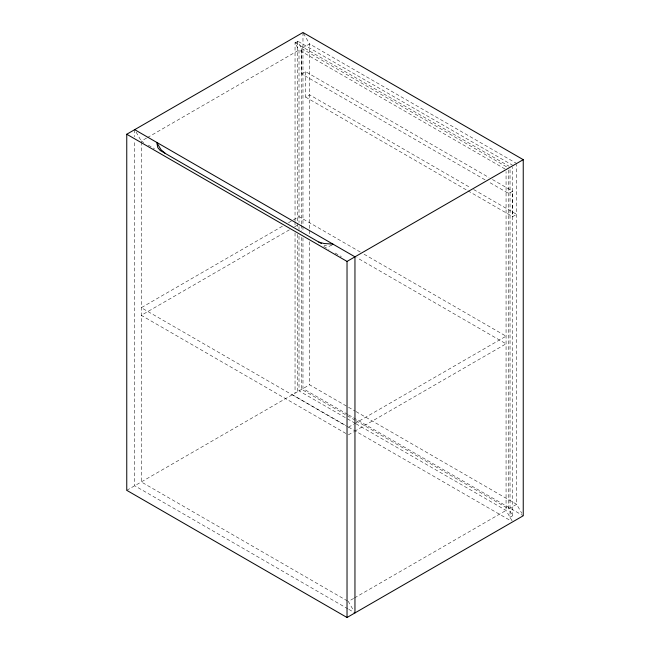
<?xml version="1.0" encoding="UTF-8"?>
<svg xmlns="http://www.w3.org/2000/svg" width="650" height="650" viewBox="0 0 650 650"><rect width="100%" height="100%" fill="white"/><g stroke="black" fill="none" stroke-linecap="round" stroke-linejoin="round"><path stroke-width="0.49" stroke-dasharray="3.25 2.44" d="M485.022 179.822L301.649 73.962L301.649 48.523L297.684 41.657L295.043 43.184L299.008 50.05L299.008 222.495M508.706 170.024L508.706 508.893L512.671 515.759L510.031 517.286L510.031 168.821M512.671 515.759L512.671 167.294M331.939 245.188L328.648 246.496L324.123 245.131M295.043 220.959L295.043 42.672L297.684 41.145L512.671 165.271M146.551 138.068L141.294 141.107L144.804 143.13M147.428 137.564L299.008 50.05L506.066 169.593M301.649 224.006L301.649 48.523L309.579 43.948L516.636 163.491M301.649 73.962L305.614 71.671L488.987 177.539M305.614 71.671L305.614 97.102L309.579 94.819L470.137 187.509M282.36 226.257L141.294 307.702L345.719 425.726M288.494 222.722L299.008 216.645L362.18 253.118M289.372 229.84L141.294 315.331L347.474 434.371M294.629 226.809L297.253 225.29M473.647 189.54L516.636 214.362L512.671 216.645L512.671 191.214L508.706 193.505L488.524 181.854M126.758 490.327L309.579 384.776L355.201 411.117M348.351 427.245L353.608 424.214M354.486 423.702L506.066 336.188L363.058 253.622M348.351 434.874L353.608 431.844M354.486 431.34L506.066 343.826L356.915 257.709M353.608 598.439L348.351 601.477L353.543 610.472M354.486 597.935L506.066 510.421L506.066 171.624M295.043 42.672L509.153 166.286M301.649 48.523L508.706 168.066M492.489 179.562L512.671 191.214M305.614 97.102L467.049 190.304M467.927 190.816L512.671 216.645M148.314 145.161L154.456 148.704M323.781 246.464L329.046 249.502M335.189 253.053L341.331 256.596M356.078 411.621L516.636 504.319L521.828 513.313M347.726 414.432L302.973 388.586L302.973 237.429M348.603 414.936L523.242 515.759M355.168 420.249L301.649 389.35L301.649 237.193M356.046 420.753L508.706 508.893L516.636 504.319L516.636 164.482M355.16 423.296L299.008 390.877L299.008 235.682M356.037 423.8L506.066 510.421L512.671 521.869M292.402 394.696L347.685 426.611M348.562 427.123L510.916 520.853M347.474 600.966L141.294 481.934L141.294 142.123M347.937 608.871L134.688 485.745L134.688 140.822M348.814 609.375L354.957 612.926M303.444 33.321L309.579 43.948L309.579 229.572M136.102 132.112L140.822 140.286M309.579 230.588L309.579 234.65M309.579 241.751L309.579 384.776M302.973 32.5L302.973 225.257M302.973 226.273L302.973 230.328M301.649 225.022L301.649 231.107M299.008 226.549L299.008 229.596M297.684 41.145L297.684 222.227M297.684 223.243L297.684 228.548M297.684 234.398L297.684 391.641M295.043 221.723L295.043 227.037M295.043 232.887L295.043 393.169M134.688 129.659L134.688 136.76"/><path stroke-width="0.97" d="M354.957 612.926L354.957 256.831L134.688 129.659M126.758 134.241L302.973 32.5L523.242 159.673L523.242 515.759L347.027 617.5L126.758 490.327L126.758 134.241L347.027 261.414L523.242 159.673M332.93 244.116L323.887 243.49L318.833 242.084M321.49 243.612L160.233 150.516L157.836 147.68L156.715 142.382L160.989 149.695L165.523 153.571M347.027 261.414L347.027 617.5"/></g></svg>
